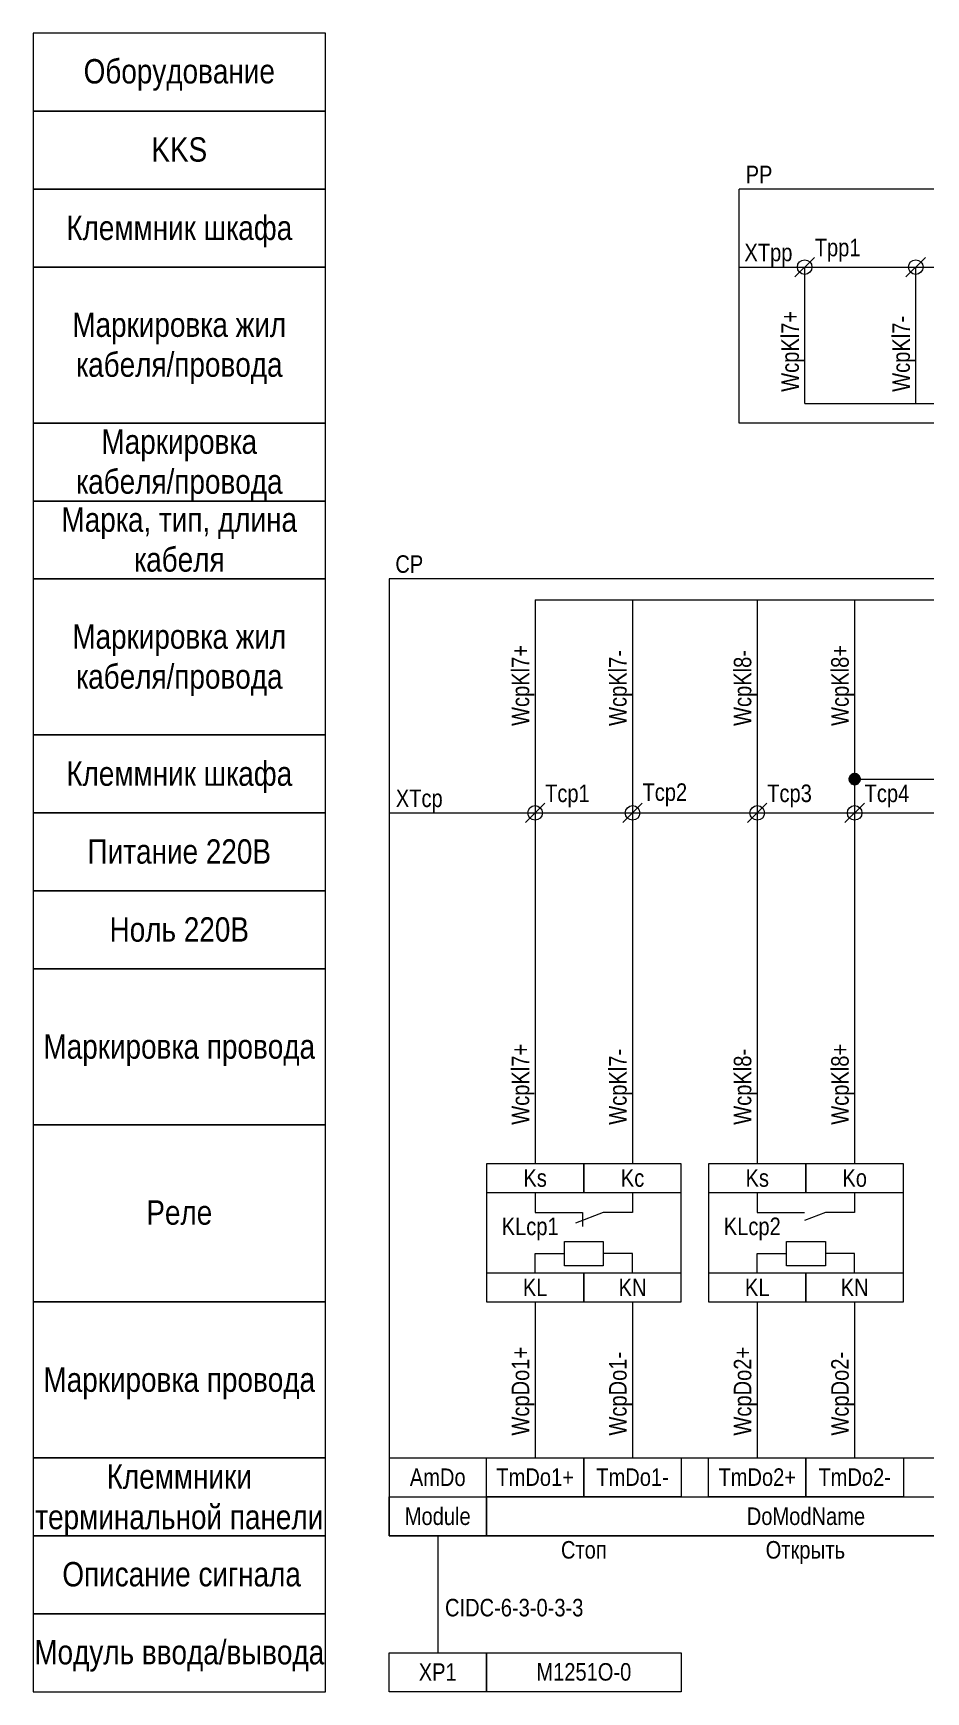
# Model space of a CAD drawing. Header units: millimetres. Extents: x 20 to 233, y -175 to -5.
# Drawn here: x 20 to 111.6, y -175.2 to -5 of the extents above; entities that cross this region are included whole.
import ezdxf

# ---------------------------------------------------------------- set-up
doc = ezdxf.new("R2010")
doc.units = ezdxf.units.MM
doc.header["$MEASUREMENT"] = 0
doc.linetypes.add('1_1', pattern=[2000, 1000, -1000])
doc.linetypes.add('4_2_1_2', pattern=[6702.777624, 3527.777672, -1763.888836, 0, -1411.111116])
for name, color, linetype in [('cp_names', 7, 'Continuous'), ('cp_params_di', 7, 'Continuous'), ('cp_params_do', 7, 'Continuous'), ('cp_static_di', 7, 'Continuous'), ('cp_static_do', 7, 'Continuous'), ('id_names', 7, 'Continuous'), ('id_params_do', 7, 'Continuous'), ('id_static_di', 7, 'Continuous'), ('id_static_do', 7, 'Continuous')]:
    doc.layers.add(name, color=color, linetype=linetype)
doc.styles.add('СГЕНЕРИР_СТИЛЬ_1', font='ARIALN.TTF')

msp = doc.modelspace()

# ---------------------------------------------------------------- hatches: boundary and pattern name
at = {"layer": 'id_static_di', "linetype": 'Continuous', "lineweight": 0, "true_color": 0x000000}
msp.add_hatch(color=18, dxfattribs=at).paths.add_polyline_path([(103.93, -81.53), (103.96, -81.68), (104.04, -81.81), (104.17, -81.9), (104.33, -81.93), (104.48, -81.9), (104.61, -81.81), (104.69, -81.68), (104.73, -81.53), (104.69, -81.38), (104.61, -81.25), (104.48, -81.16), (104.33, -81.13), (104.17, -81.16), (104.04, -81.25), (103.96, -81.38)])

# ---------------------------------------------------------------- linework, layer by layer
at = {"layer": 'cp_names', "color": 7, "linetype": 'Continuous', "lineweight": 15, "ltscale": 100}
for points in [[(20, -77), (50, -77), (50, -61), (20, -61)], [(20, -85), (50, -85), (50, -77), (20, -77)], [(20, -93), (50, -93), (50, -85), (20, -85)], [(20, -101), (50, -101), (50, -93), (20, -93)], [(20, -117), (50, -117), (50, -101), (20, -101)], [(20, -135.18), (50, -135.18), (50, -117), (20, -117)], [(20, -151.18), (50, -151.18), (50, -135.18), (20, -135.18)], [(20, -159.18), (50, -159.18), (50, -151.18), (20, -151.18)], [(20, -167.18), (50, -167.18), (50, -159.18), (20, -159.18)], [(20, -175.18), (50, -175.18), (50, -167.18), (20, -167.18)]]:
    msp.add_lwpolyline(points, close=True, dxfattribs=at)
at = {"layer": 'cp_static_di', "color": 7, "linetype": '1_1', "lineweight": 15, "ltscale": 100}
for p, q in [((233.32, -61), (56.53, -61)), ((56.53, -61), (56.53, -159.18))]:
    msp.add_line(p, q, dxfattribs=at)
at = {"layer": 'cp_static_di', "color": 7, "linetype": 'Continuous', "lineweight": 15, "ltscale": 100}
for p, q in [((71.53, -63.14), (225.52, -63.14)), ((71.53, -63.14), (71.53, -85)), ((81.53, -63.14), (81.53, -85)), ((94.33, -63.14), (94.33, -85)), ((104.33, -63.14), (104.33, -85)), ((70.53, -86), (72.53, -84)), ((80.53, -86), (82.53, -84)), ((93.33, -86), (95.33, -84)), ((103.33, -86), (105.33, -84))]:
    msp.add_line(p, q, dxfattribs=at)
at = {"layer": 'cp_static_di', "color": 7, "linetype": '4_2_1_2', "lineweight": 15, "ltscale": 100}
msp.add_line((56.53, -85), (233.32, -85), dxfattribs=at)
at = {"layer": 'cp_static_di', "color": 7, "linetype": 'Continuous', "lineweight": 15, "ltscale": 100}
for centre in [(71.53, -85), (81.53, -85), (94.33, -85), (104.33, -85)]:
    msp.add_circle(centre, 0.75, dxfattribs=at)
at = {"layer": 'cp_static_do', "color": 7, "linetype": 'Continuous', "lineweight": 15, "ltscale": 100}
for p, q in [((71.53, -85), (71.53, -121)), ((81.53, -85), (81.53, -121)), ((94.33, -85), (94.33, -121)), ((104.33, -85), (104.33, -121)), ((76.39, -126), (76.39, -127.42)), ((71.53, -135.18), (71.53, -151.18)), ((81.53, -135.18), (81.53, -151.18)), ((94.33, -135.18), (94.33, -151.18)), ((104.33, -135.18), (104.33, -151.18)), ((56.53, -151.18), (132.12, -151.18)), ((56.53, -159.18), (132.01, -159.18)), ((61.53, -159.18), (61.53, -171.18))]:
    msp.add_line(p, q, dxfattribs=at)
for points in [[(66.53, -135.18), (86.53, -135.18), (86.53, -121), (66.53, -121)], [(66.53, -123.96), (76.53, -123.96), (76.53, -121), (66.53, -121)], [(76.53, -123.96), (86.53, -123.96), (86.53, -121), (76.53, -121)], [(89.33, -135.18), (109.33, -135.18), (109.33, -121), (89.33, -121)], [(89.33, -123.96), (99.33, -123.96), (99.33, -121), (89.33, -121)], [(99.33, -123.96), (109.33, -123.96), (109.33, -121), (99.33, -121)], [(74.53, -131.46), (74.53, -128.96), (78.53, -128.96), (78.53, -131.46)], [(97.33, -131.46), (97.33, -128.96), (101.33, -128.96), (101.33, -131.46)], [(66.53, -135.18), (76.53, -135.18), (76.53, -132.21), (66.53, -132.21)], [(76.53, -135.18), (86.53, -135.18), (86.53, -132.21), (76.53, -132.21)], [(89.33, -135.18), (99.33, -135.18), (99.33, -132.21), (89.33, -132.21)], [(99.33, -135.18), (109.33, -135.18), (109.33, -132.21), (99.33, -132.21)], [(66.53, -151.18), (76.53, -151.18), (76.53, -155.18), (66.53, -155.18)], [(76.53, -151.18), (86.53, -151.18), (86.53, -155.18), (76.53, -155.18)], [(89.33, -151.18), (99.33, -151.18), (99.33, -155.18), (89.33, -155.18)], [(99.33, -151.18), (109.33, -151.18), (109.33, -155.18), (99.33, -155.18)], [(66.53, -159.18), (56.53, -159.18), (56.53, -155.18), (66.53, -155.18)], [(66.53, -155.18), (132.12, -155.18), (132.12, -159.18), (66.53, -159.18)], [(66.53, -175.18), (56.53, -175.18), (56.53, -171.18), (66.53, -171.18)], [(66.53, -171.18), (86.53, -171.18), (86.53, -175.18), (66.53, -175.18)]]:
    msp.add_lwpolyline(points, close=True, dxfattribs=at)
for points in [[(71.53, -123.96), (71.53, -126), (74.53, -126)], [(81.53, -123.96), (81.53, -126), (78.53, -126)], [(94.33, -123.96), (94.33, -126), (97.33, -126)], [(104.33, -123.96), (104.33, -126), (101.33, -126)], [(74.53, -126), (76.39, -126)], [(78.53, -126), (75.66, -127.11)], [(97.33, -126), (99.19, -126)], [(101.33, -126), (99.19, -126.83)], [(71.53, -132.21), (71.53, -130.21), (74.53, -130.21)], [(81.53, -132.21), (81.53, -130.21), (78.53, -130.21)], [(94.33, -132.21), (94.33, -130.21), (97.33, -130.21)], [(104.33, -132.21), (104.33, -130.21), (101.33, -130.21)]]:
    msp.add_lwpolyline(points, dxfattribs=at)
at = {"layer": 'id_names', "color": 7, "linetype": 'Continuous', "lineweight": 15, "ltscale": 100}
for points in [[(20, -13), (50, -13), (50, -5), (20, -5)], [(20, -21), (50, -21), (50, -13), (20, -13)], [(20, -29), (50, -29), (50, -21), (20, -21)], [(20, -45), (50, -45), (50, -29), (20, -29)], [(20, -53), (50, -53), (50, -45), (20, -45)], [(20, -61), (50, -61), (50, -53), (20, -53)]]:
    msp.add_lwpolyline(points, close=True, dxfattribs=at)
at = {"layer": 'id_static_di', "color": 7, "linetype": 'Continuous', "lineweight": 15, "ltscale": 100}
msp.add_line((104.73, -81.53), (116.31, -81.53), dxfattribs=at)
at = {"layer": 'id_static_di', "color": 7, "linetype": 'Continuous', "lineweight": 70, "ltscale": 100}
msp.add_circle((104.33, -81.53), 0.4, dxfattribs=at)
at = {"layer": 'id_static_do', "color": 7, "linetype": '1_1', "lineweight": 15, "ltscale": 100}
for p, q in [((209.28, -21), (92.48, -21)), ((92.48, -45), (92.48, -21)), ((209.28, -45), (92.48, -45))]:
    msp.add_line(p, q, dxfattribs=at)
at = {"layer": 'id_static_do', "color": 7, "linetype": 'Continuous', "lineweight": 15, "ltscale": 100}
for p, q in [((98.2, -30), (100.2, -28)), ((109.6, -30), (111.6, -28)), ((99.2, -43), (99.2, -29)), ((110.6, -43), (110.6, -29)), ((99.2, -43), (201.8, -43))]:
    msp.add_line(p, q, dxfattribs=at)
at = {"layer": 'id_static_do', "color": 7, "linetype": '4_2_1_2', "lineweight": 15, "ltscale": 100}
msp.add_line((92.48, -29), (209.28, -29), dxfattribs=at)
at = {"layer": 'id_static_do', "color": 7, "linetype": 'Continuous', "lineweight": 15, "ltscale": 100}
for centre in [(99.2, -29), (110.6, -29)]:
    msp.add_circle(centre, 0.75, dxfattribs=at)

# ---------------------------------------------------------------- texts
at = {"layer": 'cp_names', "color": 7, "linetype": 'Continuous', "lineweight": 15, "insert": (35, -65.66), "char_height": 2.5, "attachment_point": 2, "line_spacing_factor": 0.982786, "style": 'СГЕНЕРИР_СТИЛЬ_1'}
msp.add_mtext('\\A1;{\\pqc;\\fArial Narrow|b0|i0|c204|p34;Маркировка жил\\P\\pqc;\\fArial Narrow|b0|i0|c204|p34;кабеля/провода}', dxfattribs=at)
at = {"layer": 'cp_names', "color": 7, "linetype": 'Continuous', "lineweight": 15, "char_height": 2.5, "attachment_point": 2, "style": 'СГЕНЕРИР_СТИЛЬ_1'}
for s, insert in [('\\A1;{\\pqc;\\fArial Narrow|b0|i0|c204|p34;Клеммник\\fArial Narrow|b0|i0|c204|p34; шкафа}', (35, -79.72)), ('\\A1;{\\pqc;\\fArial Narrow|b0|i0|c204|p34;Питание \\fArial Narrow|b0|i0|c204|p34;220В}', (35, -87.71)), ('\\A1;{\\pqc;\\fArial Narrow|b0|i0|c204|p34;Ноль\\fArial Narrow|b0|i0|c204|p34; 220В}', (35, -95.71)), ('\\A1;{\\pqc;\\fArial Narrow|b0|i0|c204|p34;Маркировка \\fArial Narrow|b0|i0|c204|p34;провода}', (35, -107.72)), ('\\A1;{\\pqc;\\fArial Narrow|b0|i0|c204|p34;Реле}', (35, -124.75)), ('\\A1;{\\pqc;\\fArial Narrow|b0|i0|c204|p34;Маркировка \\fArial Narrow|b0|i0|c204|p34;провода}', (35, -141.9)), ('\\A1;{\\pqc;\\fArial Narrow|b0|i0|c204|p34;Описание сигнала}', (35.24, -161.86)), ('\\A1;{\\pqc;\\fArial Narrow|b0|i0|c204|p34;Модуль ввода/вывода}', (35, -169.86))]:
    msp.add_mtext(s, dxfattribs=dict(at, insert=insert))
at = {"layer": 'cp_names', "color": 7, "linetype": 'Continuous', "lineweight": 15, "insert": (35, -151.84), "char_height": 2.5, "width": 30, "attachment_point": 2, "line_spacing_factor": 0.996518, "style": 'СГЕНЕРИР_СТИЛЬ_1'}
msp.add_mtext('\\A1;{\\pqc;\\fArial Narrow|b0|i0|c204|p34;Клеммник\\fArial Narrow|b0|i0|c204|p34;и терминальной панели}', dxfattribs=at)
at = {"layer": 'cp_params_di', "color": 7, "linetype": 'Continuous', "lineweight": 15, "char_height": 1.8, "attachment_point": 1, "rotation": 90, "style": 'СГЕНЕРИР_СТИЛЬ_1'}
for s, insert in [('\\A1;{\\pql;\\fArial Narrow|b0|i0|c204|p34;WcpKl\\fArial Narrow|b0|i0|c204|p34;7\\fArial Narrow|b0|i0|c204|p34;+}', (96.8, -41.8)), ('\\A1;{\\pql;\\fArial Narrow|b0|i0|c204|p34;WcpKl\\fArial Narrow|b0|i0|c204|p34;7\\fArial Narrow|b0|i0|c204|p34;-}', (108.2, -41.8)), ('\\A1;{\\pql;\\fArial Narrow|b0|i0|c204|p34;WcpKl\\fArial Narrow|b0|i0|c204|p34;7\\fArial Narrow|b0|i0|c204|p34;+}', (69.12, -76.08)), ('\\A1;{\\pql;\\fArial Narrow|b0|i0|c204|p34;WcpKl8\\fArial Narrow|b0|i0|c204|p34;+}', (101.92, -76.08)), ('\\A1;{\\pql;\\fArial Narrow|b0|i0|c204|p34;WcpKl\\fArial Narrow|b0|i0|c204|p34;7\\fArial Narrow|b0|i0|c204|p34;-}', (79.12, -76.08)), ('\\A1;{\\pql;\\fArial Narrow|b0|i0|c204|p34;WcpKl8\\fArial Narrow|b0|i0|c204|p34;-}', (91.92, -76.08))]:
    msp.add_mtext(s, dxfattribs=dict(at, insert=insert))
at = {"layer": 'cp_params_di', "color": 7, "linetype": 'Continuous', "lineweight": 15, "char_height": 1.8, "style": 'СГЕНЕРИР_СТИЛЬ_1'}
for s, insert, attachment_point in [('\\A1;{\\pql;\\fArial Narrow|b0|i0|c204|p34;CP}', (57.18, -58.57), 1), ('\\A1;{\\pqr;\\fArial Narrow|b0|i0|c204|p34;XTcp}', (62.04, -82.6), 3), ('\\A1;{\\pql;\\fArial Narrow|b0|i0|c204|p34;Tcp1}', (72.55, -82.09), 1), ('\\A1;{\\pql;\\fArial Narrow|b0|i0|c204|p34;Tcp2}', (82.55, -81.97), 1), ('\\A1;{\\pql;\\fArial Narrow|b0|i0|c204|p34;Tcp3}', (95.35, -82.09), 1), ('\\A1;{\\pql;\\fArial Narrow|b0|i0|c204|p34;Tcp4}', (105.35, -82.09), 1)]:
    msp.add_mtext(s, dxfattribs=dict(at, insert=insert, attachment_point=attachment_point))
at = {"layer": 'cp_params_do', "color": 7, "linetype": 'Continuous', "lineweight": 15, "char_height": 1.8, "attachment_point": 1, "rotation": 90, "style": 'СГЕНЕРИР_СТИЛЬ_1'}
for s, insert in [('\\A1;{\\pql;\\fArial Narrow|b0|i0|c204|p34;Wcp\\fArial Narrow|b0|i0|c204|p34;Kl\\fArial Narrow|b0|i0|c204|p34;7\\fArial Narrow|b0|i0|c204|p34;+}', (69.12, -117)), ('\\A1;{\\pql;\\fArial Narrow|b0|i0|c204|p34;WcpKl8\\fArial Narrow|b0|i0|c204|p34;+}', (101.92, -117)), ('\\A1;{\\pql;\\fArial Narrow|b0|i0|c204|p34;WcpKl7\\fArial Narrow|b0|i0|c204|p34;-}', (79.12, -117)), ('\\A1;{\\pql;\\fArial Narrow|b0|i0|c204|p34;WcpKl8\\fArial Narrow|b0|i0|c204|p34;-}', (91.92, -117)), ('\\A1;{\\pql;\\fArial Narrow|b0|i0|c204|p34;WcpDo1\\fArial Narrow|b0|i0|c204|p34;+}', (69.12, -148.89)), ('\\A1;{\\pql;\\fArial Narrow|b0|i0|c204|p34;WcpDo1\\fArial Narrow|b0|i0|c204|p34;-}', (79.12, -148.89)), ('\\A1;{\\pql;\\fArial Narrow|b0|i0|c204|p34;WcpDo\\fArial Narrow|b0|i0|c204|p34;2\\fArial Narrow|b0|i0|c204|p34;+}', (91.92, -148.89)), ('\\A1;{\\pql;\\fArial Narrow|b0|i0|c204|p34;WcpDo\\fArial Narrow|b0|i0|c204|p34;2\\fArial Narrow|b0|i0|c204|p34;-}', (101.92, -148.89))]:
    msp.add_mtext(s, dxfattribs=dict(at, insert=insert))
at = {"layer": 'cp_params_do', "color": 7, "linetype": 'Continuous', "lineweight": 15, "char_height": 1.8, "attachment_point": 2, "style": 'СГЕНЕРИР_СТИЛЬ_1'}
for s, insert in [('\\A1;{\\pqc;\\fArial Narrow|b0|i0|c204|p34;Ks}', (71.53, -121.56)), ('\\A1;{\\pqc;\\fArial Narrow|b0|i0|c204|p34;Kc}', (81.53, -121.56)), ('\\A1;{\\pqc;\\fArial Narrow|b0|i0|c204|p34;Ks}', (94.33, -121.56)), ('\\A1;{\\pqc;\\fArial Narrow|b0|i0|c204|p34;Ko}', (104.33, -121.56)), ('\\A1;{\\pqc;\\fArial Narrow|b0|i0|c204|p34;KLcp\\fArial Narrow|b0|i0|c204|p34;1}', (71.02, -126.52)), ('\\A1;{\\pqc;\\fArial Narrow|b0|i0|c204|p34;KLcp\\fArial Narrow|b0|i0|c204|p34;2}', (93.82, -126.52)), ('\\A1;{\\pqc;\\fArial Narrow|b0|i0|c204|p34;KL}', (71.53, -132.78)), ('\\A1;{\\pqc;\\fArial Narrow|b0|i0|c204|p34;KN}', (81.53, -132.78)), ('\\A1;{\\pqc;\\fArial Narrow|b0|i0|c204|p34;KL}', (94.33, -132.78)), ('\\A1;{\\pqc;\\fArial Narrow|b0|i0|c204|p34;KN}', (104.33, -132.78)), ('\\A1;{\\pqc;\\fArial Narrow|b0|i0|c204|p34;Am\\fArial Narrow|b0|i0|c204|p34;Do}', (61.53, -152.26)), ('\\A1;{\\pqc;\\fArial Narrow|b0|i0|c204|p34;TmD\\fArial Narrow|b0|i0|c204|p34;o\\fArial Narrow|b0|i0|c204|p34;1+}', (71.53, -152.25)), ('\\A1;{\\pqc;\\fArial Narrow|b0|i0|c204|p34;TmD\\fArial Narrow|b0|i0|c204|p34;o\\fArial Narrow|b0|i0|c204|p34;1-}', (81.53, -152.25)), ('\\A1;{\\pqc;\\fArial Narrow|b0|i0|c204|p34;TmD\\fArial Narrow|b0|i0|c204|p34;o\\fArial Narrow|b0|i0|c204|p34;2+}', (94.33, -152.25)), ('\\A1;{\\pqc;\\fArial Narrow|b0|i0|c204|p34;TmD\\fArial Narrow|b0|i0|c204|p34;o\\fArial Narrow|b0|i0|c204|p34;2-}', (104.33, -152.25)), ('\\A1;{\\pqc;\\fArial Narrow|b0|i0|c204|p34;D\\fArial Narrow|b0|i0|c204|p34;o\\fArial Narrow|b0|i0|c204|p34;ModName}', (99.33, -156.26))]:
    msp.add_mtext(s, dxfattribs=dict(at, insert=insert))
at = {"layer": 'cp_static_do', "color": 7, "linetype": 'Continuous', "lineweight": 15, "char_height": 1.8, "attachment_point": 2, "style": 'СГЕНЕРИР_СТИЛЬ_1'}
for s, insert in [('\\A1;{\\pqc;\\fArial Narrow|b0|i0|c204|p34;Module}', (61.53, -156.26)), ('\\A1;{\\pqc;\\fArial Narrow|b0|i0|c204|p34;Стоп}', (76.53, -159.71)), ('\\A1;{\\pqc;\\fArial Narrow|b0|i0|c204|p34;Открыть}', (99.27, -159.71)), ('\\A1;{\\pqc;\\fArial Narrow|b0|i0|c204|p34;XP1}', (61.53, -172.25)), ('\\A1;{\\pqc;\\fArial Narrow|b0|i0|c204|p34;M1251O-0}', (76.53, -172.23))]:
    msp.add_mtext(s, dxfattribs=dict(at, insert=insert))
at = {"layer": 'id_names', "color": 7, "linetype": 'Continuous', "lineweight": 15, "char_height": 2.5, "attachment_point": 2, "style": 'СГЕНЕРИР_СТИЛЬ_1'}
for s, insert in [('\\A1;{\\pqc;\\fArial Narrow|b0|i0|c204|p34;Оборудование}', (35, -7.66)), ('\\A1;{\\pqc;\\fArial Narrow|b0|i0|c204|p34;KKS}', (35, -15.68)), ('\\A1;{\\pqc;\\fArial Narrow|b0|i0|c204|p34;Клеммник\\fArial Narrow|b0|i0|c204|p34; шкафа}', (35, -23.72))]:
    msp.add_mtext(s, dxfattribs=dict(at, insert=insert))
for s, insert, line_spacing_factor in [('\\A1;{\\pqc;\\fArial Narrow|b0|i0|c204|p34;Маркировка жил\\P\\pqc;\\fArial Narrow|b0|i0|c204|p34;кабеля/провода}', (35, -33.66), 0.982786), ('\\A1;{\\pqc;\\fArial Narrow|b0|i0|c204|p34;Маркировка\\P\\pqc;\\fArial Narrow|b0|i0|c204|p34;кабеля/провода}', (35, -45.66), 0.982786), ('\\A1;{\\pqc;\\fArial Narrow|b0|i0|c204|p34;Марка, тип\\fArial Narrow|b0|i0|c204|p34;, длина\\P\\pqc;\\fArial Narrow|b0|i0|c204|p34;кабеля}', (35, -53.66), 0.98101)]:
    msp.add_mtext(s, dxfattribs=dict(at, insert=insert, line_spacing_factor=line_spacing_factor))
at = {"layer": 'id_params_do', "color": 7, "linetype": 'Continuous', "lineweight": 15, "char_height": 1.8, "style": 'СГЕНЕРИР_СТИЛЬ_1'}
for s, insert, attachment_point in [('\\A1;{\\pql;\\fArial Narrow|b0|i0|c204|p34;P\\fArial Narrow|b0|i0|c204|p34;P}', (93.14, -18.6), 1), ('\\A1;{\\pqr;\\fArial Narrow|b0|i0|c204|p34;XTpp}', (97.94, -26.6), 3), ('\\A1;{\\pql;\\fArial Narrow|b0|i0|c204|p34;Tpp1}', (100.23, -26.09), 1)]:
    msp.add_mtext(s, dxfattribs=dict(at, insert=insert, attachment_point=attachment_point))
at = {"layer": 'id_static_di', "color": 7, "linetype": 'Continuous', "lineweight": 15, "insert": (62.28, -165.64), "char_height": 1.8, "attachment_point": 1, "style": 'СГЕНЕРИР_СТИЛЬ_1'}
msp.add_mtext('\\A1;{\\pql;\\fArial Narrow|b0|i0|c204|p34;CIDC-6-3-0-3-3}', dxfattribs=at)

doc.saveas('drawing.dxf')
